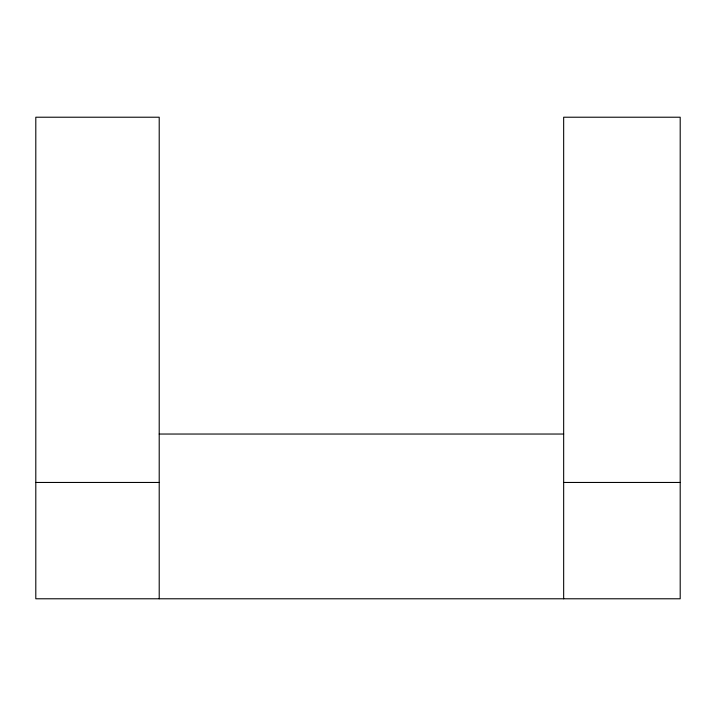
<?xml version="1.0" encoding="UTF-8"?>
<svg xmlns="http://www.w3.org/2000/svg" width="716" height="716" viewBox="0 0 716 716"><rect width="100%" height="100%" fill="white"/><g stroke="black" fill="none" stroke-linecap="round" stroke-linejoin="round"><path stroke-width="1.07" d="M159.212 434.039L563.662 434.039M35.8 482.459L159.212 482.459M563.662 482.459L680.2 482.459M563.662 598.782L563.662 117.218L680.2 117.218L680.2 598.782L35.8 598.782L35.8 117.218L159.212 117.218L159.212 598.782"/></g></svg>
